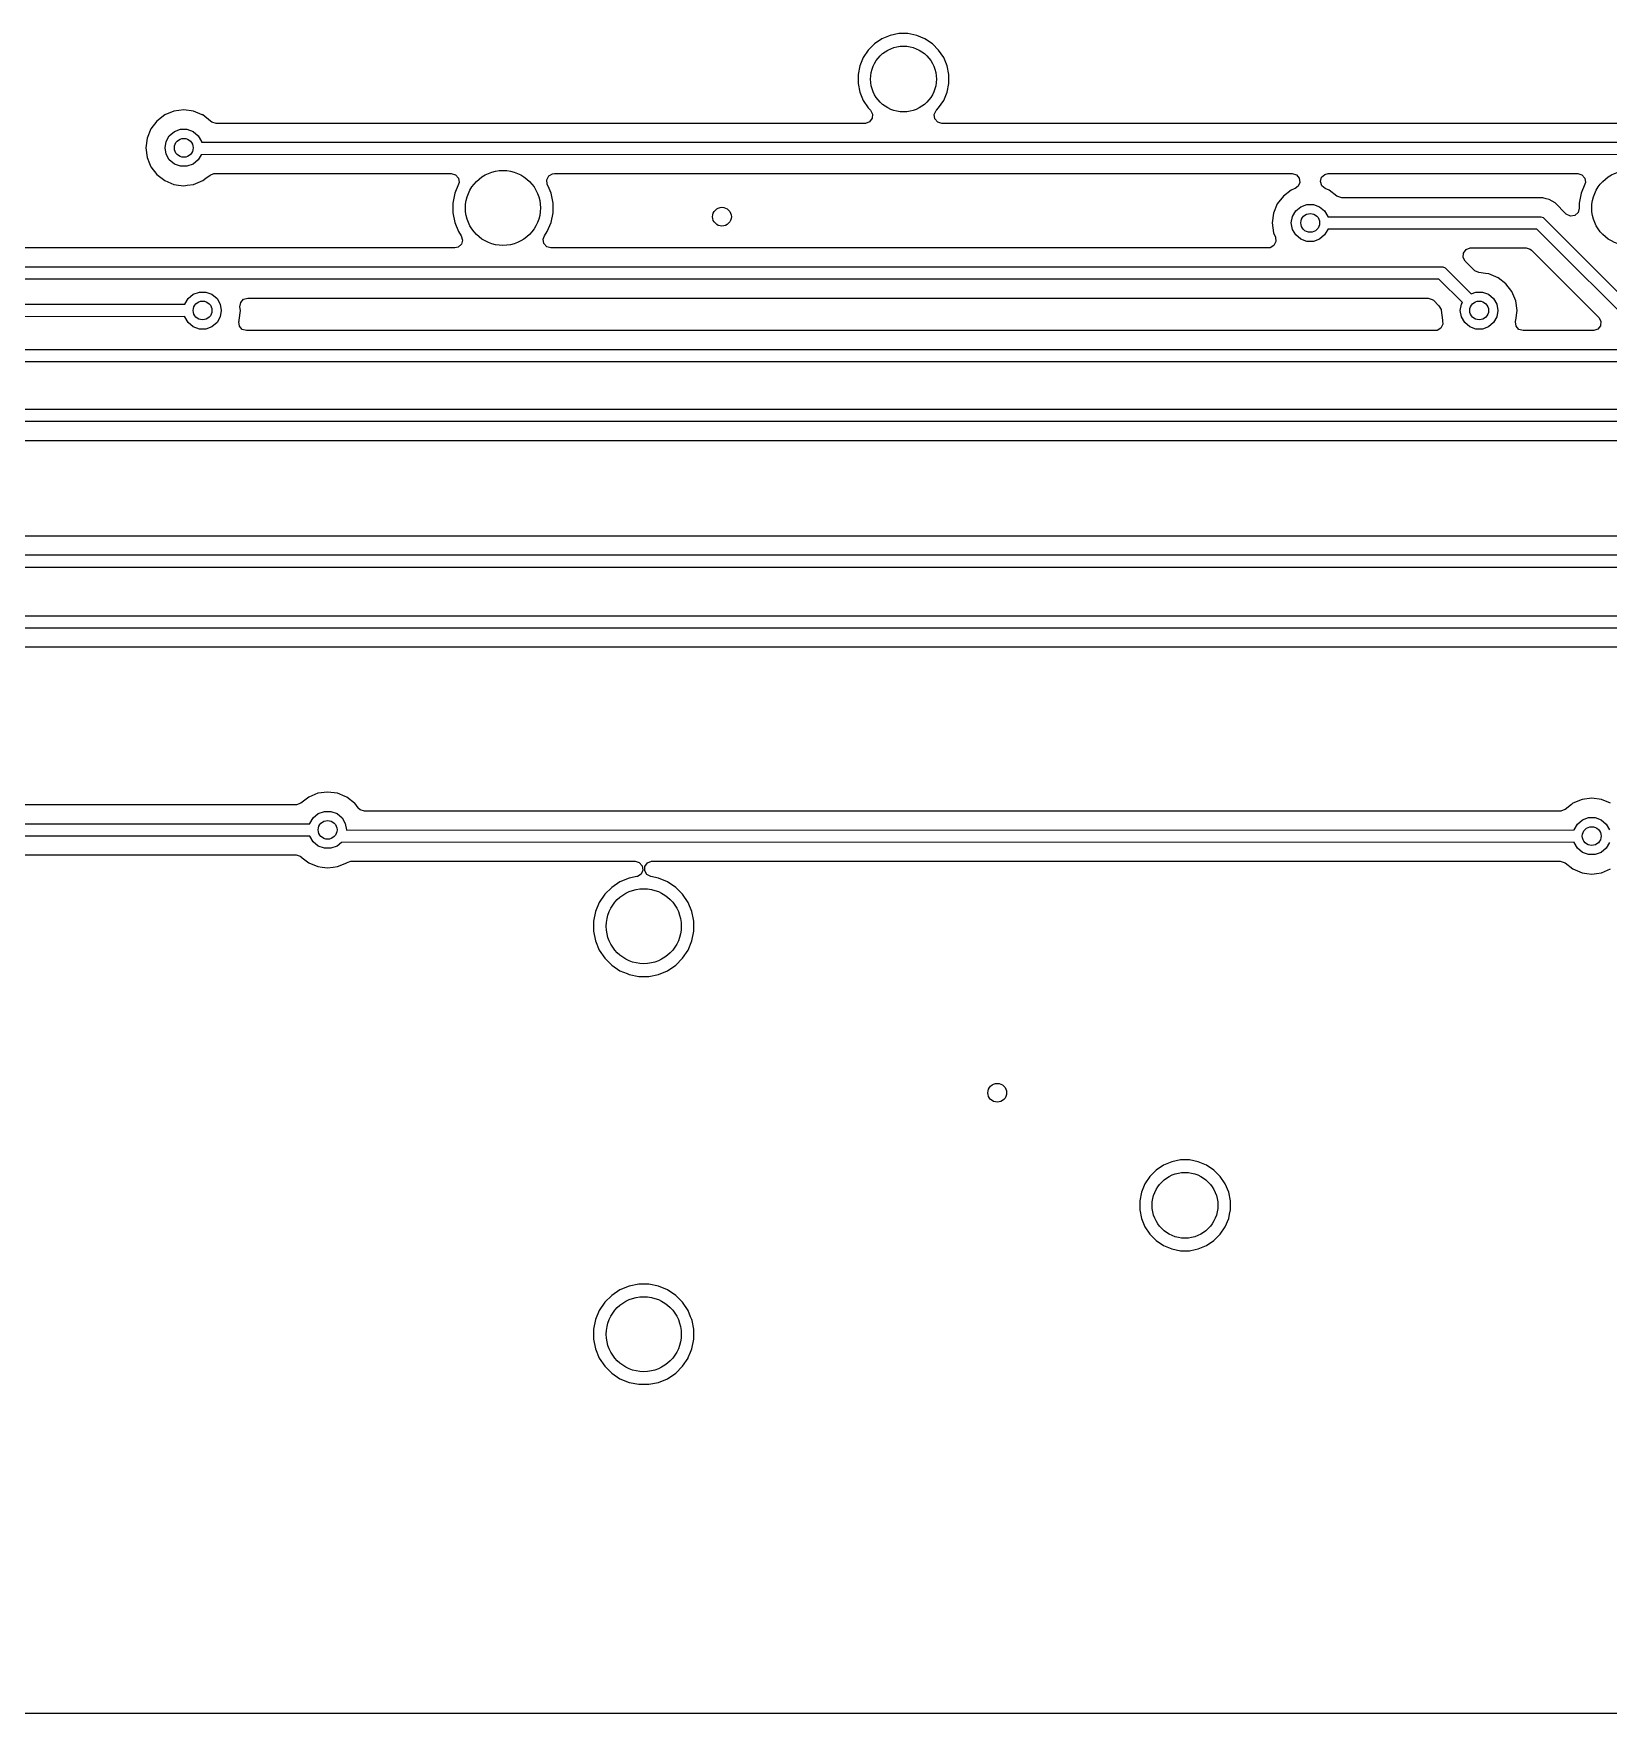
# Model space of a CAD drawing. Extents: x 0.7 to 11, y -6.1 to -1.6.
# Drawn here: x 7.543 to 8.534, y -5.887 to -4.83 of the extents above; entities that cross this region are included whole.
import ezdxf

# ---------------------------------------------------------------- set-up
doc = ezdxf.new("R2010")
doc.units = 0
doc.header["$MEASUREMENT"] = 0
doc.layers.add('BLACK', color=7, linetype='CONTINUOUS')

msp = doc.modelspace()

# ---------------------------------------------------------------- linework, layer by layer
at = {"layer": 'BLACK', "linetype": 'CONTINUOUS'}
for p, q in [((8.0877, -4.8297), (8.0822, -4.8308)), ((8.0934, -4.8297), (8.0877, -4.8297)), ((8.0877, -4.8297), (8.0877, -4.8297)), ((8.0989, -4.8308), (8.0934, -4.8297)), ((8.0934, -4.8297), (8.0934, -4.8297)), ((8.0684, -4.8401), (8.0652, -4.8447)), ((8.0723, -4.8361), (8.0684, -4.8401)), ((8.0684, -4.8401), (8.0684, -4.8401)), ((8.077, -4.833), (8.0723, -4.8361)), ((8.0723, -4.8361), (8.0723, -4.8361)), ((8.0822, -4.8308), (8.077, -4.833)), ((8.077, -4.833), (8.077, -4.833)), ((8.0822, -4.8308), (8.0822, -4.8308)), ((8.1041, -4.833), (8.0989, -4.8308)), ((8.0989, -4.8308), (8.0989, -4.8308)), ((8.1088, -4.8361), (8.1041, -4.833)), ((8.1041, -4.833), (8.1041, -4.833)), ((8.1127, -4.8401), (8.1088, -4.8361)), ((8.1088, -4.8361), (8.1088, -4.8361)), ((8.1159, -4.8447), (8.1127, -4.8401)), ((8.1127, -4.8401), (8.1127, -4.8401)), ((8.0631, -4.8499), (8.062, -4.8555)), ((8.0652, -4.8447), (8.0631, -4.8499)), ((8.0631, -4.8499), (8.0631, -4.8499)), ((8.0652, -4.8447), (8.0652, -4.8447)), ((8.118, -4.8499), (8.1159, -4.8447)), ((8.1159, -4.8447), (8.1159, -4.8447)), ((8.1159, -4.8447), (8.1159, -4.8447)), ((8.1191, -4.8555), (8.118, -4.8499)), ((8.118, -4.8499), (8.118, -4.8499)), ((8.118, -4.8499), (8.118, -4.8499)), ((8.062, -4.8555), (8.062, -4.8555)), ((8.062, -4.8555), (8.062, -4.8611)), ((8.062, -4.8611), (8.062, -4.8611)), ((8.062, -4.8611), (8.062, -4.8611)), ((8.062, -4.8611), (8.0631, -4.8666)), ((8.118, -4.8666), (8.1191, -4.8611)), ((8.1191, -4.8611), (8.1191, -4.8555)), ((8.1191, -4.8555), (8.1191, -4.8555)), ((8.0631, -4.8666), (8.0631, -4.8666)), ((8.0631, -4.8666), (8.0652, -4.8718)), ((8.0652, -4.8718), (8.0652, -4.8718)), ((8.0652, -4.8718), (8.0684, -4.8765)), ((8.1127, -4.8765), (8.1159, -4.8718)), ((8.1159, -4.8718), (8.118, -4.8666)), ((7.6259, -4.8809), (7.6209, -4.8847)), ((7.6316, -4.8785), (7.6259, -4.8809)), ((7.6378, -4.8777), (7.6316, -4.8785)), ((7.6316, -4.8785), (7.6316, -4.8785)), ((7.644, -4.8785), (7.6378, -4.8777)), ((7.6378, -4.8777), (7.6378, -4.8777)), ((7.6494, -4.8808), (7.644, -4.8785)), ((7.644, -4.8785), (7.644, -4.8785)), ((7.6497, -4.8809), (7.6494, -4.8808)), ((7.6547, -4.8847), (7.6497, -4.8809)), ((8.0684, -4.8765), (8.0684, -4.8765)), ((8.0684, -4.8765), (8.0698, -4.8779)), ((8.0698, -4.8779), (8.0711, -4.8803)), ((8.0711, -4.8803), (8.0709, -4.883)), ((8.11, -4.8806), (8.1111, -4.8781)), ((8.1104, -4.8833), (8.11, -4.8806)), ((8.1111, -4.8781), (8.1113, -4.8779)), ((8.1113, -4.8779), (8.1127, -4.8765)), ((8.1127, -4.8765), (8.1127, -4.8765)), ((7.6171, -4.8897), (7.6148, -4.8954)), ((7.6209, -4.8847), (7.6171, -4.8897)), ((7.6287, -4.894), (7.6319, -4.8913)), ((7.6319, -4.8913), (7.6357, -4.8899)), ((7.6357, -4.8899), (7.6398, -4.8899)), ((7.6398, -4.8899), (7.6437, -4.8913)), ((7.6437, -4.8913), (7.6468, -4.894)), ((7.6547, -4.8848), (7.6547, -4.8847)), ((7.6547, -4.8847), (7.6547, -4.8847)), ((7.6547, -4.8847), (7.6547, -4.8847)), ((7.6555, -4.8854), (7.6547, -4.8848)), ((7.6582, -4.8862), (7.6555, -4.8854)), ((8.0663, -4.8862), (7.6582, -4.8862)), ((8.0667, -4.8862), (8.0663, -4.8862)), ((8.0692, -4.8852), (8.0667, -4.8862)), ((8.0709, -4.883), (8.0692, -4.8852)), ((8.1122, -4.8854), (8.1104, -4.8833)), ((8.1148, -4.8862), (8.1122, -4.8854)), ((8.775, -4.8862), (8.1148, -4.8862)), ((7.6148, -4.8954), (7.6139, -4.9016)), ((7.6139, -4.9016), (7.6139, -4.9016)), ((7.6139, -4.9016), (7.6148, -4.9077)), ((7.6148, -4.8954), (7.6148, -4.8954)), ((7.626, -4.9016), (7.6267, -4.8975)), ((7.6267, -4.9056), (7.626, -4.9016)), ((7.6267, -4.8975), (7.6287, -4.894)), ((7.6468, -4.894), (7.6489, -4.8975)), ((7.6489, -4.8975), (7.649, -4.8981)), ((7.649, -4.8981), (9.0859, -4.898)), ((7.6148, -4.9077), (7.6148, -4.9077)), ((7.6148, -4.9077), (7.6163, -4.9114)), ((7.6163, -4.9114), (7.6171, -4.9135)), ((7.6171, -4.9135), (7.6209, -4.9184)), ((7.6287, -4.9092), (7.6267, -4.9056)), ((7.6319, -4.9118), (7.6287, -4.9092)), ((7.6357, -4.9132), (7.6319, -4.9118)), ((7.6398, -4.9132), (7.6357, -4.9132)), ((7.6437, -4.9118), (7.6398, -4.9132)), ((7.6468, -4.9092), (7.6437, -4.9118)), ((7.6487, -4.9059), (7.6468, -4.9092)), ((9.0878, -4.9058), (7.6487, -4.9059)), ((7.6209, -4.9184), (7.6259, -4.9222)), ((7.6259, -4.9222), (7.6316, -4.9246)), ((7.6316, -4.9246), (7.6344, -4.925)), ((7.6344, -4.925), (7.6378, -4.9254)), ((7.6399, -4.9251), (7.644, -4.9246)), ((7.644, -4.9246), (7.6497, -4.9222)), ((7.6497, -4.9222), (7.6517, -4.9207)), ((7.6517, -4.9207), (7.6543, -4.9187)), ((7.6543, -4.9187), (7.6568, -4.9178)), ((7.6568, -4.9178), (7.6572, -4.9177)), ((7.6572, -4.9177), (7.8061, -4.9177)), ((7.8061, -4.9177), (7.8088, -4.9185)), ((7.8106, -4.9245), (7.8083, -4.9302)), ((7.8088, -4.9185), (7.8106, -4.9206)), ((7.8106, -4.9206), (7.811, -4.9233)), ((7.811, -4.9233), (7.8106, -4.9245)), ((7.8662, -4.9218), (7.8675, -4.9193)), ((7.8665, -4.9245), (7.8662, -4.9218)), ((7.8676, -4.9271), (7.8665, -4.9245)), ((7.8675, -4.9193), (7.8698, -4.9179)), ((7.8698, -4.9179), (7.871, -4.9177)), ((7.871, -4.9177), (8.3352, -4.9177)), ((8.3352, -4.9177), (8.3378, -4.9185)), ((8.3378, -4.9185), (8.3396, -4.9206)), ((8.34, -4.9233), (8.3389, -4.9258)), ((8.3396, -4.9206), (8.34, -4.9233)), ((8.3529, -4.9228), (8.3535, -4.9201)), ((8.3537, -4.9254), (8.3529, -4.9228)), ((8.3535, -4.9201), (8.3556, -4.9183)), ((8.3556, -4.9183), (8.3577, -4.9177)), ((8.3577, -4.9177), (8.5148, -4.9177)), ((8.5148, -4.9177), (8.5174, -4.9185)), ((8.5193, -4.9245), (8.5169, -4.9302)), ((8.5174, -4.9185), (8.5192, -4.9206)), ((8.5192, -4.9206), (8.5196, -4.9233)), ((8.5196, -4.9233), (8.5193, -4.9245)), ((7.6378, -4.9254), (7.6399, -4.9251)), ((7.6378, -4.9254), (7.6378, -4.9254)), ((7.6378, -4.9254), (7.6378, -4.9254)), ((7.8083, -4.9302), (7.8071, -4.9363)), ((7.8083, -4.9302), (7.8083, -4.9302)), ((7.8689, -4.9302), (7.8676, -4.9271)), ((7.8701, -4.9363), (7.8689, -4.9302)), ((7.8689, -4.9302), (7.8689, -4.9302)), ((8.3296, -4.932), (8.3258, -4.9369)), ((8.3345, -4.9282), (8.3296, -4.932)), ((8.3363, -4.9274), (8.3345, -4.9282)), ((8.337, -4.9271), (8.3363, -4.9274)), ((8.3389, -4.9258), (8.337, -4.9271)), ((8.3559, -4.9271), (8.3537, -4.9254)), ((8.3584, -4.9282), (8.3559, -4.9271)), ((8.3633, -4.932), (8.3584, -4.9282)), ((8.3634, -4.932), (8.3633, -4.932)), ((8.3633, -4.932), (8.3633, -4.932)), ((8.3638, -4.9323), (8.3634, -4.932)), ((8.3664, -4.9331), (8.3638, -4.9323)), ((8.4929, -4.9331), (8.3664, -4.9331)), ((8.4949, -4.9336), (8.4929, -4.9331)), ((8.4929, -4.9331), (8.4929, -4.9331)), ((8.4969, -4.9341), (8.4949, -4.9336)), ((8.4987, -4.9352), (8.4969, -4.9341)), ((8.5005, -4.9362), (8.4987, -4.9352)), ((8.5169, -4.9302), (8.5157, -4.9363)), ((8.5169, -4.9302), (8.5169, -4.9302)), ((7.8071, -4.9363), (7.8071, -4.9425)), ((7.8071, -4.9425), (7.8083, -4.9486)), ((7.8689, -4.9486), (7.8701, -4.9425)), ((7.8701, -4.9425), (7.8701, -4.9363)), ((7.8701, -4.9363), (7.8701, -4.9363)), ((7.8701, -4.9363), (7.8701, -4.9363)), ((8.3234, -4.9426), (8.3226, -4.9488)), ((8.3258, -4.9369), (8.3234, -4.9426)), ((8.3234, -4.9426), (8.3234, -4.9426)), ((8.3346, -4.9488), (8.3354, -4.9448)), ((8.3354, -4.9448), (8.3374, -4.9412)), ((8.3374, -4.9412), (8.3406, -4.9386)), ((8.3406, -4.9386), (8.3444, -4.9372)), ((8.3444, -4.9372), (8.3485, -4.9372)), ((8.3485, -4.9372), (8.3524, -4.9386)), ((8.3524, -4.9386), (8.3555, -4.9412)), ((8.3555, -4.9412), (8.3576, -4.9448)), ((8.3576, -4.9448), (8.3576, -4.945)), ((8.3576, -4.945), (8.4908, -4.9449)), ((8.4908, -4.9449), (8.4916, -4.945)), ((8.4916, -4.945), (8.493, -4.9455)), ((8.493, -4.9455), (8.5595, -5.0119)), ((8.5074, -4.9431), (8.5005, -4.9362)), ((8.5005, -4.9362), (8.5005, -4.9362)), ((8.5076, -4.9433), (8.5074, -4.9431)), ((8.5102, -4.9445), (8.5076, -4.9433)), ((8.5129, -4.9441), (8.5102, -4.9445)), ((8.515, -4.9423), (8.5129, -4.9441)), ((8.5157, -4.9396), (8.515, -4.9423)), ((8.5157, -4.9363), (8.5157, -4.9396)), ((7.8083, -4.9486), (7.8083, -4.9486)), ((7.8083, -4.9486), (7.8107, -4.9543)), ((7.8107, -4.9543), (7.8107, -4.9543)), ((7.8107, -4.9543), (7.8124, -4.957)), ((7.8647, -4.957), (7.8665, -4.9543)), ((7.8665, -4.9543), (7.8689, -4.9486)), ((7.8665, -4.9543), (7.8665, -4.9543)), ((7.8665, -4.9543), (7.8665, -4.9543)), ((8.3226, -4.9488), (8.3226, -4.9488)), ((8.3226, -4.9488), (8.3234, -4.955)), ((8.3234, -4.955), (8.3234, -4.955)), ((8.3234, -4.955), (8.3246, -4.9578)), ((8.3354, -4.9529), (8.3346, -4.9488)), ((8.3374, -4.9564), (8.3354, -4.9529)), ((8.3406, -4.959), (8.3374, -4.9564)), ((8.3555, -4.9564), (8.3524, -4.959)), ((8.3576, -4.9529), (8.3555, -4.9564)), ((8.4891, -4.9527), (8.3576, -4.9528)), ((8.3576, -4.9528), (8.3576, -4.9529)), ((8.5556, -5.019), (8.4891, -4.9527)), ((7.8084, -4.9645), (7.1601, -4.9645)), ((7.8105, -4.9641), (7.8084, -4.9645)), ((7.8125, -4.9622), (7.8105, -4.9641)), ((7.8124, -4.957), (7.8132, -4.9596)), ((7.8132, -4.9596), (7.8125, -4.9622)), ((7.864, -4.959), (7.8647, -4.957)), ((7.8644, -4.9617), (7.864, -4.959)), ((7.8662, -4.9638), (7.8644, -4.9617)), ((7.8688, -4.9645), (7.8662, -4.9638)), ((8.3201, -4.9645), (7.8688, -4.9645)), ((8.3213, -4.9644), (8.3201, -4.9645)), ((8.3236, -4.963), (8.3213, -4.9644)), ((8.3249, -4.9605), (8.3236, -4.963)), ((8.3246, -4.9578), (8.3249, -4.9605)), ((8.3444, -4.9605), (8.3406, -4.959)), ((8.3485, -4.9605), (8.3444, -4.9605)), ((8.3524, -4.959), (8.3485, -4.9605)), ((8.4429, -4.9678), (8.4446, -4.9656)), ((8.4446, -4.9656), (8.4471, -4.9646)), ((8.4471, -4.9646), (8.4475, -4.9646)), ((8.4475, -4.9646), (8.4823, -4.9646)), ((8.4823, -4.9646), (8.4849, -4.9654)), ((8.4849, -4.9654), (8.4857, -4.966)), ((8.4857, -4.966), (8.528, -5.0083)), ((6.9331, -4.9765), (8.4291, -4.9764)), ((8.4291, -4.9764), (8.4299, -4.9765)), ((8.4299, -4.9765), (8.4313, -4.977)), ((8.4313, -4.977), (8.4477, -4.9934)), ((8.4427, -4.9705), (8.4429, -4.9678)), ((8.444, -4.9729), (8.4427, -4.9705)), ((8.4498, -4.9787), (8.444, -4.9729)), ((8.4274, -4.9842), (6.93, -4.9843)), ((8.4422, -4.9989), (8.4274, -4.9842)), ((8.4501, -4.979), (8.4498, -4.9787)), ((8.4526, -4.9801), (8.4501, -4.979)), ((8.4567, -4.9806), (8.4526, -4.9801)), ((8.4589, -4.9809), (8.4567, -4.9806)), ((8.4647, -4.9833), (8.4589, -4.9809)), ((8.4696, -4.9871), (8.4647, -4.9833)), ((8.4734, -4.992), (8.4696, -4.9871)), ((7.6385, -4.9999), (7.6406, -4.9963)), ((7.6406, -4.9963), (7.6437, -4.9937)), ((7.6437, -4.9937), (7.6476, -4.9923)), ((7.6476, -4.9923), (7.6517, -4.9923)), ((7.6517, -4.9923), (7.6555, -4.9937)), ((7.6555, -4.9937), (7.6587, -4.9963)), ((7.6587, -4.9963), (7.6607, -4.9999)), ((7.6731, -5.0016), (7.6736, -4.9989)), ((7.6736, -4.9989), (7.6754, -4.9968)), ((7.6754, -4.9968), (7.678, -4.9961)), ((7.678, -4.9961), (8.4206, -4.9961)), ((8.4206, -4.9961), (8.4232, -4.9969)), ((8.4232, -4.9969), (8.424, -4.9975)), ((8.424, -4.9975), (8.4275, -5.001)), ((8.4417, -4.9999), (8.4422, -4.9989)), ((8.4477, -4.9934), (8.4507, -4.9923)), ((8.4507, -4.9923), (8.4548, -4.9923)), ((8.4548, -4.9923), (8.4587, -4.9937)), ((8.4587, -4.9937), (8.4618, -4.9963)), ((8.4618, -4.9963), (8.4639, -4.9999)), ((8.4758, -4.9978), (8.4734, -4.992)), ((8.4766, -5.0039), (8.4758, -4.9978)), ((6.1646, -5.0001), (7.6385, -5)), ((7.6385, -5.0078), (6.1686, -5.0079)), ((7.6385, -5), (7.6385, -4.9999)), ((7.6385, -5.008), (7.6385, -5.0078)), ((7.6406, -5.0115), (7.6385, -5.008)), ((7.6607, -5.008), (7.6587, -5.0115)), ((7.6607, -4.9999), (7.6614, -5.0039)), ((7.6614, -5.0039), (7.6607, -5.008)), ((7.6726, -5.0101), (7.6735, -5.0039)), ((7.6735, -5.0039), (7.6731, -5.0016)), ((8.4275, -5.001), (8.4288, -5.0034)), ((8.4288, -5.0034), (8.4289, -5.0038)), ((8.4289, -5.0038), (8.4297, -5.0101)), ((8.4409, -5.0039), (8.4417, -4.9999)), ((8.4417, -5.008), (8.4409, -5.0039)), ((8.4437, -5.0115), (8.4417, -5.008)), ((8.4639, -5.008), (8.4618, -5.0115)), ((8.4639, -4.9999), (8.4646, -5.0039)), ((8.4646, -5.0039), (8.4639, -5.008)), ((8.4758, -5.0101), (8.4766, -5.0039)), ((8.528, -5.0083), (8.5293, -5.0107)), ((7.6437, -5.0142), (7.6406, -5.0115)), ((7.6476, -5.0156), (7.6437, -5.0142)), ((7.6517, -5.0156), (7.6476, -5.0156)), ((7.6555, -5.0142), (7.6517, -5.0156)), ((7.6587, -5.0115), (7.6555, -5.0142)), ((7.6724, -5.0111), (7.6726, -5.0104)), ((7.6728, -5.0138), (7.6724, -5.0111)), ((7.6726, -5.0104), (7.6726, -5.0101)), ((7.6726, -5.0101), (7.6726, -5.0101)), ((7.6726, -5.0104), (7.6726, -5.0104)), ((7.6746, -5.0159), (7.6728, -5.0138)), ((7.6772, -5.0166), (7.6746, -5.0159)), ((8.4251, -5.0166), (7.6772, -5.0166)), ((8.4263, -5.0165), (8.4251, -5.0166)), ((8.4287, -5.0151), (8.4263, -5.0165)), ((8.4299, -5.0126), (8.4287, -5.0151)), ((8.4297, -5.0101), (8.4298, -5.0104)), ((8.4298, -5.0104), (8.4297, -5.0104)), ((8.4297, -5.0104), (8.4299, -5.0126)), ((8.4469, -5.0142), (8.4437, -5.0115)), ((8.4507, -5.0156), (8.4469, -5.0142)), ((8.4548, -5.0156), (8.4507, -5.0156)), ((8.4587, -5.0142), (8.4548, -5.0156)), ((8.4618, -5.0115), (8.4587, -5.0142)), ((8.4756, -5.0111), (8.4757, -5.0104)), ((8.476, -5.0138), (8.4756, -5.0111)), ((8.4757, -5.0104), (8.4758, -5.0101)), ((8.4757, -5.0104), (8.4757, -5.0104)), ((8.4758, -5.0101), (8.4758, -5.0101)), ((8.4778, -5.0159), (8.476, -5.0138)), ((8.4804, -5.0166), (8.4778, -5.0159)), ((8.5246, -5.0166), (8.4804, -5.0166)), ((8.5249, -5.0166), (8.5246, -5.0166)), ((8.5275, -5.0157), (8.5249, -5.0166)), ((8.5291, -5.0135), (8.5275, -5.0157)), ((8.5293, -5.0107), (8.5291, -5.0135)), ((6.5505, -5.0285), (9.7056, -5.0285)), ((9.7013, -5.0363), (6.5521, -5.0363)), ((5.0978, -5.0661), (10.5858, -5.066)), ((10.5852, -5.0738), (5.0977, -5.0739)), ((7.2414, -5.0857), (10.5757, -5.0857)), ((10.5975, -5.1459), (7.2174, -5.1459)), ((10.6069, -5.1655), (5.0632, -5.1656)), ((5.0649, -5.1578), (10.6046, -5.1577)), ((4.9779, -5.196), (10.5992, -5.1959)), ((10.6015, -5.2037), (4.9801, -5.2038)), ((5.8211, -5.2156), (10.6028, -5.2156)), ((7.7084, -5.3149), (6.5772, -5.3149)), ((7.7088, -5.3149), (7.7084, -5.3149)), ((7.7114, -5.3139), (7.7088, -5.3149)), ((7.7115, -5.3138), (7.7114, -5.3139)), ((7.7164, -5.3101), (7.7115, -5.3138)), ((7.7115, -5.3138), (7.7115, -5.3138)), ((7.7222, -5.3077), (7.7164, -5.3101)), ((7.7164, -5.3101), (7.7164, -5.3101)), ((7.7283, -5.3069), (7.7222, -5.3077)), ((7.7222, -5.3077), (7.7222, -5.3077)), ((7.7345, -5.3077), (7.7283, -5.3069)), ((7.7283, -5.3069), (7.7283, -5.3069)), ((7.7393, -5.3097), (7.7345, -5.3077)), ((7.7345, -5.3077), (7.7345, -5.3077)), ((7.7403, -5.3101), (7.7393, -5.3097)), ((7.7452, -5.3138), (7.7403, -5.3101)), ((7.7454, -5.314), (7.7452, -5.3138)), ((7.7452, -5.3138), (7.7452, -5.3138)), ((7.7476, -5.3169), (7.7454, -5.314)), ((8.5108, -5.3147), (8.5068, -5.3178)), ((8.5117, -5.314), (8.5108, -5.3147)), ((8.5175, -5.3116), (8.5117, -5.314)), ((8.5236, -5.3108), (8.5175, -5.3116)), ((8.5175, -5.3116), (8.5175, -5.3116)), ((8.5298, -5.3116), (8.5236, -5.3108)), ((8.5236, -5.3108), (8.5236, -5.3108)), ((8.5354, -5.3139), (8.5298, -5.3116)), ((8.5298, -5.3116), (8.5298, -5.3116)), ((7.7172, -5.3267), (7.7193, -5.3231)), ((7.7172, -5.3268), (7.7172, -5.3267)), ((7.7193, -5.3231), (7.7224, -5.3205)), ((7.7224, -5.3205), (7.7263, -5.3191)), ((7.7263, -5.3191), (7.7304, -5.3191)), ((7.7304, -5.3191), (7.7343, -5.3205)), ((7.7343, -5.3205), (7.7374, -5.3231)), ((7.7374, -5.3231), (7.7394, -5.3267)), ((7.7394, -5.3267), (7.7402, -5.3307)), ((7.7476, -5.317), (7.7476, -5.3169)), ((7.7488, -5.3181), (7.7476, -5.317)), ((7.7515, -5.3189), (7.7488, -5.3181)), ((8.5037, -5.3189), (7.7515, -5.3189)), ((8.5041, -5.3189), (8.5037, -5.3189)), ((8.5066, -5.3179), (8.5041, -5.3189)), ((8.5068, -5.3178), (8.5066, -5.3179)), ((8.5068, -5.3178), (8.5068, -5.3178)), ((8.5146, -5.3271), (8.5177, -5.3244)), ((8.5177, -5.3244), (8.5216, -5.323)), ((8.5216, -5.323), (8.5257, -5.323)), ((8.5257, -5.323), (8.5295, -5.3244)), ((8.5295, -5.3244), (8.5327, -5.3271)), ((6.574, -5.3268), (7.7172, -5.3268)), ((7.7172, -5.3346), (6.578, -5.3346)), ((7.7172, -5.3347), (7.7172, -5.3346)), ((7.7193, -5.3383), (7.7172, -5.3347)), ((7.7402, -5.3307), (7.7401, -5.3308)), ((7.7401, -5.3308), (8.5125, -5.3307)), ((8.5125, -5.3306), (8.5146, -5.3271)), ((8.5125, -5.3307), (8.5125, -5.3306)), ((8.5327, -5.3271), (8.5347, -5.3306)), ((6.5925, -5.3465), (7.7084, -5.3465)), ((7.7084, -5.3465), (7.711, -5.3473)), ((7.711, -5.3473), (7.7114, -5.3475)), ((7.7114, -5.3475), (7.7115, -5.3476)), ((7.7115, -5.3476), (7.7115, -5.3476)), ((7.7115, -5.3476), (7.7164, -5.3514)), ((7.7224, -5.3409), (7.7193, -5.3383)), ((7.7263, -5.3423), (7.7224, -5.3409)), ((7.7304, -5.3423), (7.7263, -5.3423)), ((7.7343, -5.3409), (7.7304, -5.3423)), ((7.7371, -5.3386), (7.7343, -5.3409)), ((8.5125, -5.3385), (7.7371, -5.3386)), ((8.5125, -5.3387), (8.5125, -5.3385)), ((8.5146, -5.3422), (8.5125, -5.3387)), ((8.5177, -5.3449), (8.5146, -5.3422)), ((8.5216, -5.3463), (8.5177, -5.3449)), ((8.5257, -5.3463), (8.5216, -5.3463)), ((8.5295, -5.3449), (8.5257, -5.3463)), ((8.5327, -5.3422), (8.5295, -5.3449)), ((8.5347, -5.3387), (8.5327, -5.3422)), ((7.7164, -5.3514), (7.7222, -5.3537)), ((7.7222, -5.3537), (7.7249, -5.3541)), ((7.7249, -5.3541), (7.7283, -5.3546)), ((7.7283, -5.3546), (7.7318, -5.3541)), ((7.7283, -5.3546), (7.7283, -5.3546)), ((7.7283, -5.3546), (7.7283, -5.3546)), ((7.7318, -5.3541), (7.7345, -5.3537)), ((7.7345, -5.3537), (7.7403, -5.3514)), ((7.7403, -5.3514), (7.7405, -5.3512)), ((7.7403, -5.3514), (7.7403, -5.3514)), ((7.7405, -5.3512), (7.7406, -5.3513)), ((7.7406, -5.3513), (7.7428, -5.3504)), ((7.7428, -5.3504), (7.7432, -5.3504)), ((7.7432, -5.3504), (7.9218, -5.3504)), ((7.9218, -5.3504), (7.9244, -5.3512)), ((7.9244, -5.3512), (7.9262, -5.3533)), ((7.9266, -5.356), (7.9255, -5.3585)), ((7.9262, -5.3533), (7.9266, -5.356)), ((7.9278, -5.3564), (7.9279, -5.3537)), ((7.9291, -5.3588), (7.9278, -5.3564)), ((7.9279, -5.3537), (7.9295, -5.3514)), ((7.9295, -5.3514), (7.9321, -5.3504)), ((7.9321, -5.3504), (7.9325, -5.3504)), ((7.9325, -5.3504), (8.5037, -5.3504)), ((8.5037, -5.3504), (8.5063, -5.3512)), ((8.5063, -5.3512), (8.5066, -5.3514)), ((8.5066, -5.3514), (8.5068, -5.3515)), ((8.5068, -5.3515), (8.5068, -5.3515)), ((8.5068, -5.3515), (8.5117, -5.3553)), ((8.5117, -5.3553), (8.5175, -5.3577)), ((8.5175, -5.3577), (8.5205, -5.3581)), ((8.5205, -5.3581), (8.5236, -5.3585)), ((8.5236, -5.3585), (8.5265, -5.3581)), ((8.5265, -5.3581), (8.5298, -5.3577)), ((8.5298, -5.3577), (8.5355, -5.3553)), ((7.9071, -5.3669), (7.9027, -5.3712)), ((7.9122, -5.3634), (7.9071, -5.3669)), ((7.9071, -5.3669), (7.9071, -5.3669)), ((7.918, -5.361), (7.9122, -5.3634)), ((7.9122, -5.3634), (7.9122, -5.3634)), ((7.9228, -5.3601), (7.918, -5.361)), ((7.918, -5.361), (7.918, -5.361)), ((7.9232, -5.36), (7.9228, -5.3601)), ((7.9255, -5.3585), (7.9232, -5.36)), ((7.9316, -5.3601), (7.9291, -5.3588)), ((7.9364, -5.361), (7.9316, -5.3601)), ((7.9421, -5.3634), (7.9364, -5.361)), ((7.9364, -5.361), (7.9364, -5.361)), ((7.9473, -5.3669), (7.9421, -5.3634)), ((7.9421, -5.3634), (7.9421, -5.3634)), ((7.9516, -5.3712), (7.9473, -5.3669)), ((7.9473, -5.3669), (7.9473, -5.3669)), ((8.5236, -5.3585), (8.5236, -5.3585)), ((8.5236, -5.3585), (8.5236, -5.3585)), ((7.8992, -5.3764), (7.8969, -5.3821)), ((7.9027, -5.3712), (7.8992, -5.3764)), ((7.8992, -5.3764), (7.8992, -5.3764)), ((7.9027, -5.3712), (7.9027, -5.3712)), ((7.9551, -5.3764), (7.9516, -5.3712)), ((7.9516, -5.3712), (7.9516, -5.3712)), ((7.9574, -5.382), (7.9551, -5.3764)), ((7.9551, -5.3764), (7.9551, -5.3764)), ((7.8969, -5.3821), (7.8956, -5.3882)), ((7.8956, -5.3882), (7.8956, -5.3944)), ((7.8969, -5.3821), (7.8969, -5.3821)), ((7.9575, -5.3821), (7.9574, -5.382)), ((7.9584, -5.3871), (7.9575, -5.3821)), ((7.9587, -5.3882), (7.9584, -5.3871)), ((7.9587, -5.3944), (7.9587, -5.3882)), ((7.9587, -5.3882), (7.9587, -5.3882)), ((7.9587, -5.3882), (7.9587, -5.3882)), ((7.8956, -5.3944), (7.8969, -5.4005)), ((7.8969, -5.4005), (7.8969, -5.4005)), ((7.8969, -5.4005), (7.8992, -5.4063)), ((7.9551, -5.4063), (7.9575, -5.4005)), ((7.9575, -5.4005), (7.9587, -5.3944)), ((7.8992, -5.4063), (7.8992, -5.4063)), ((7.8992, -5.4063), (7.9027, -5.4114)), ((7.9516, -5.4114), (7.9551, -5.4063)), ((7.9027, -5.4114), (7.9027, -5.4114)), ((7.9027, -5.4114), (7.9071, -5.4158)), ((7.9071, -5.4158), (7.9071, -5.4158)), ((7.9071, -5.4158), (7.9122, -5.4193)), ((7.9122, -5.4193), (7.9122, -5.4193)), ((7.9122, -5.4193), (7.9168, -5.4211)), ((7.9168, -5.4211), (7.918, -5.4216)), ((7.918, -5.4216), (7.9241, -5.4229)), ((7.9303, -5.4229), (7.9364, -5.4216)), ((7.9364, -5.4216), (7.9421, -5.4193)), ((7.9421, -5.4193), (7.9473, -5.4158)), ((7.9473, -5.4158), (7.9516, -5.4114)), ((7.9241, -5.4229), (7.9241, -5.4229)), ((7.9241, -5.4229), (7.9241, -5.4229)), ((7.9241, -5.4229), (7.9303, -5.4229)), ((7.9303, -5.4229), (7.9303, -5.4229)), ((8.2495, -5.5447), (8.2455, -5.5487)), ((8.2542, -5.5416), (8.2495, -5.5447)), ((8.2495, -5.5447), (8.2495, -5.5447)), ((8.2594, -5.5395), (8.2542, -5.5416)), ((8.2542, -5.5416), (8.2542, -5.5416)), ((8.2649, -5.5384), (8.2594, -5.5395)), ((8.2594, -5.5395), (8.2594, -5.5395)), ((8.2705, -5.5384), (8.2649, -5.5384)), ((8.2649, -5.5384), (8.2649, -5.5384)), ((8.276, -5.5395), (8.2705, -5.5384)), ((8.2705, -5.5384), (8.2705, -5.5384)), ((8.2812, -5.5416), (8.276, -5.5395)), ((8.276, -5.5395), (8.276, -5.5395)), ((8.2859, -5.5447), (8.2812, -5.5416)), ((8.2812, -5.5416), (8.2812, -5.5416)), ((8.2899, -5.5487), (8.2859, -5.5447)), ((8.2859, -5.5447), (8.2859, -5.5447)), ((8.2403, -5.5586), (8.2392, -5.5641)), ((8.2424, -5.5534), (8.2403, -5.5586)), ((8.2403, -5.5586), (8.2403, -5.5586)), ((8.2455, -5.5487), (8.2424, -5.5534)), ((8.2424, -5.5534), (8.2424, -5.5534)), ((8.2455, -5.5487), (8.2455, -5.5487)), ((8.293, -5.5534), (8.2899, -5.5487)), ((8.2899, -5.5487), (8.2899, -5.5487)), ((8.2952, -5.5586), (8.293, -5.5534)), ((8.293, -5.5534), (8.293, -5.5534)), ((8.293, -5.5534), (8.293, -5.5534)), ((8.2963, -5.5641), (8.2952, -5.5586)), ((8.2952, -5.5586), (8.2952, -5.5586)), ((8.2952, -5.5586), (8.2952, -5.5586)), ((8.2392, -5.5641), (8.2392, -5.5641)), ((8.2392, -5.5641), (8.2392, -5.5697)), ((8.2392, -5.5697), (8.2392, -5.5697)), ((8.2392, -5.5697), (8.2392, -5.5697)), ((8.2392, -5.5697), (8.2403, -5.5753)), ((8.2957, -5.5725), (8.2963, -5.5697)), ((8.2963, -5.5697), (8.2963, -5.5641)), ((8.2403, -5.5753), (8.2403, -5.5753)), ((8.2403, -5.5753), (8.2424, -5.5805)), ((8.293, -5.5805), (8.2952, -5.5753)), ((8.2952, -5.5753), (8.2957, -5.5725)), ((8.2424, -5.5805), (8.2424, -5.5805)), ((8.2424, -5.5805), (8.2455, -5.5851)), ((8.2455, -5.5851), (8.2455, -5.5851)), ((8.2455, -5.5851), (8.2495, -5.5891)), ((8.2495, -5.5891), (8.2495, -5.5891)), ((8.2495, -5.5891), (8.2542, -5.5922)), ((8.2812, -5.5922), (8.2859, -5.5891)), ((8.2859, -5.5891), (8.2899, -5.5851)), ((8.2899, -5.5851), (8.293, -5.5805)), ((8.2542, -5.5922), (8.2542, -5.5922)), ((8.2542, -5.5922), (8.2542, -5.5922)), ((8.2542, -5.5922), (8.2594, -5.5944)), ((8.2594, -5.5944), (8.2594, -5.5944)), ((8.2594, -5.5944), (8.2594, -5.5944)), ((8.2594, -5.5944), (8.2649, -5.5955)), ((8.2649, -5.5955), (8.2649, -5.5955)), ((8.2649, -5.5955), (8.2705, -5.5955)), ((8.2705, -5.5955), (8.2742, -5.5948)), ((8.2742, -5.5948), (8.276, -5.5944)), ((8.276, -5.5944), (8.2812, -5.5922)), ((7.9122, -5.6201), (7.9071, -5.6236)), ((7.918, -5.6177), (7.9122, -5.6201)), ((7.9122, -5.6201), (7.9122, -5.6201)), ((7.9241, -5.6165), (7.918, -5.6177)), ((7.918, -5.6177), (7.918, -5.6177)), ((7.9303, -5.6165), (7.9241, -5.6165)), ((7.9241, -5.6165), (7.9241, -5.6165)), ((7.9364, -5.6177), (7.9303, -5.6165)), ((7.9303, -5.6165), (7.9303, -5.6165)), ((7.9421, -5.6201), (7.9364, -5.6177)), ((7.9364, -5.6177), (7.9364, -5.6177)), ((7.9473, -5.6236), (7.9421, -5.6201)), ((7.9421, -5.6201), (7.9421, -5.6201)), ((7.8992, -5.6331), (7.8969, -5.6388)), ((7.9027, -5.6279), (7.8992, -5.6331)), ((7.8992, -5.6331), (7.8992, -5.6331)), ((7.9071, -5.6236), (7.9027, -5.6279)), ((7.9027, -5.6279), (7.9027, -5.6279)), ((7.9071, -5.6236), (7.9071, -5.6236)), ((7.9516, -5.6279), (7.9473, -5.6236)), ((7.9473, -5.6236), (7.9473, -5.6236)), ((7.9551, -5.6331), (7.9516, -5.6279)), ((7.9516, -5.6279), (7.9516, -5.6279)), ((7.9567, -5.637), (7.9551, -5.6331)), ((7.9551, -5.6331), (7.9551, -5.6331)), ((7.8969, -5.6388), (7.8956, -5.6449)), ((7.8969, -5.6388), (7.8969, -5.6388)), ((7.9575, -5.6388), (7.9567, -5.637)), ((7.9576, -5.6394), (7.9575, -5.6388)), ((7.9587, -5.6449), (7.9576, -5.6394)), ((7.8956, -5.6449), (7.8956, -5.6511)), ((7.8956, -5.6511), (7.8969, -5.6572)), ((7.9575, -5.6572), (7.9587, -5.6511)), ((7.9587, -5.6511), (7.9587, -5.6449)), ((7.9587, -5.6449), (7.9587, -5.6449)), ((7.9587, -5.6449), (7.9587, -5.6449)), ((7.8969, -5.6572), (7.8969, -5.6572)), ((7.8969, -5.6572), (7.8992, -5.663)), ((7.8992, -5.663), (7.8992, -5.663)), ((7.8992, -5.663), (7.9027, -5.6681)), ((7.9516, -5.6681), (7.9551, -5.663)), ((7.9551, -5.663), (7.9552, -5.6626)), ((7.9552, -5.6626), (7.9566, -5.6593)), ((7.9566, -5.6593), (7.9575, -5.6572)), ((7.9027, -5.6681), (7.9027, -5.6681)), ((7.9027, -5.6681), (7.9071, -5.6725)), ((7.9071, -5.6725), (7.9071, -5.6725)), ((7.9071, -5.6725), (7.9122, -5.676)), ((7.9421, -5.676), (7.9473, -5.6725)), ((7.9473, -5.6725), (7.9516, -5.6681)), ((7.9122, -5.676), (7.9122, -5.676)), ((7.9122, -5.676), (7.918, -5.6783)), ((7.918, -5.6783), (7.918, -5.6783)), ((7.918, -5.6783), (7.9241, -5.6795)), ((7.9241, -5.6795), (7.9241, -5.6795)), ((7.9241, -5.6795), (7.9241, -5.6795)), ((7.9241, -5.6795), (7.9303, -5.6795)), ((7.9303, -5.6795), (7.9364, -5.6783)), ((7.9303, -5.6795), (7.9303, -5.6795)), ((7.9364, -5.6783), (7.9421, -5.676)), ((8.8046, -5.8866), (5.3592, -5.8866))]:
    msp.add_line(p, q, dxfattribs=at)
at = {"layer": 'BLACK'}
for centre, radius in [((8.0906, -4.8583), 0.0207), ((7.6378, -4.9016), 0.00591), ((7.8386, -4.9394), 0.0236), ((8.5472, -4.9394), 0.0236), ((7.9764, -4.9449), 0.00591), ((8.3465, -4.9488), 0.00591), ((7.6496, -5.0039), 0.00591), ((8.4528, -5.0039), 0.00591), ((7.7283, -5.3307), 0.00591), ((8.5236, -5.3346), 0.00591), ((7.9272, -5.3913), 0.0236), ((8.1496, -5.4961), 0.00591), ((8.2677, -5.5669), 0.0207), ((7.9272, -5.648), 0.0236)]:
    msp.add_circle(centre, radius, dxfattribs=at)

doc.saveas('drawing.dxf')
